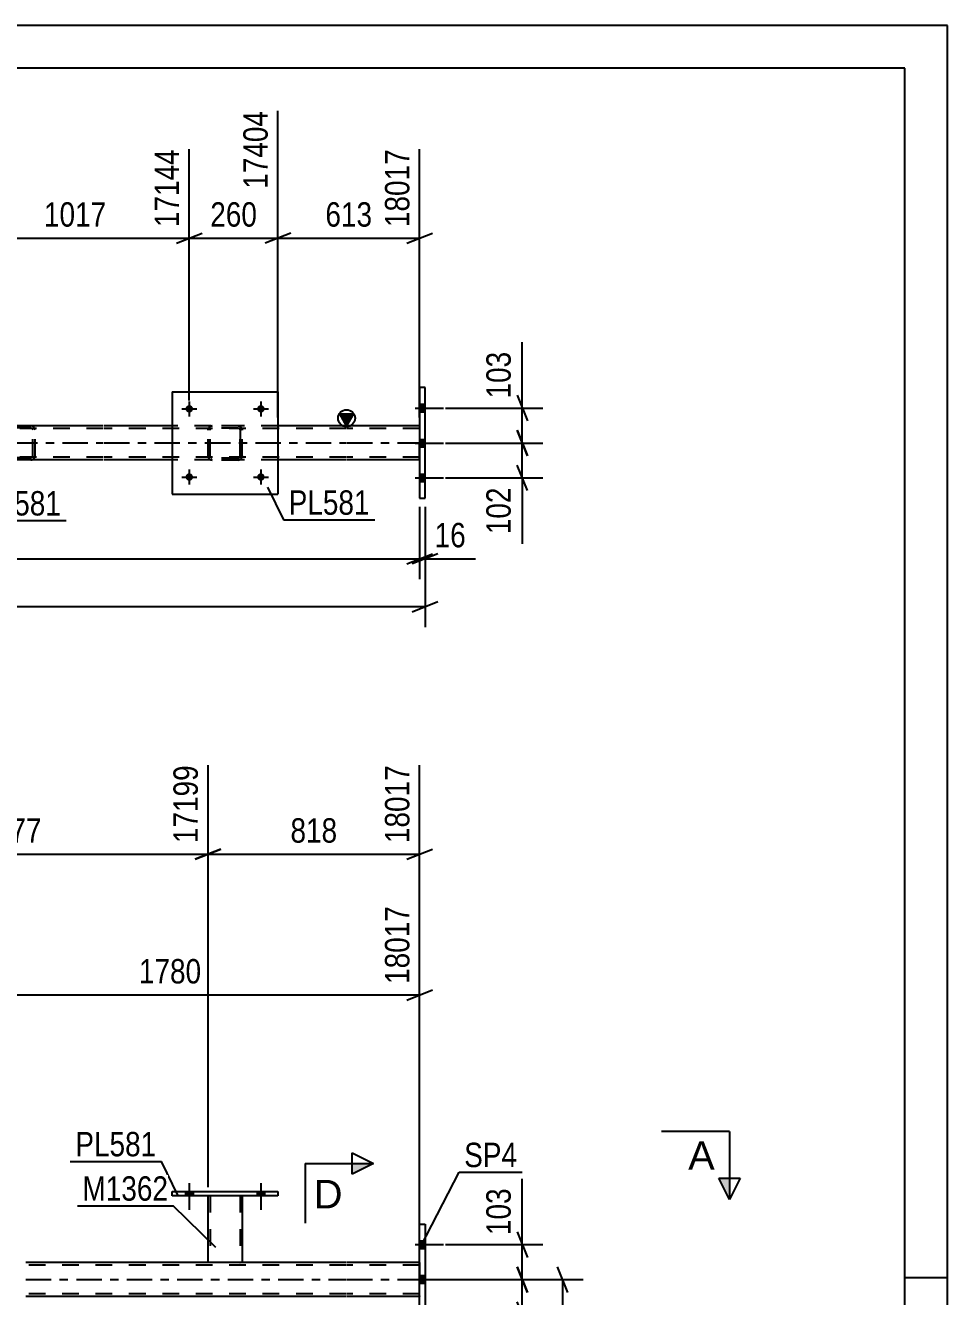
# Model space of a CAD drawing. Header units: millimetres. Extents: x 0 to 841, y 0 to 594.
# Drawn here: x 732.8 to 841, y 444.8 to 594 of the extents above; entities that cross this region are included whole.
import ezdxf

# ---------------------------------------------------------------- set-up
doc = ezdxf.new("R2010")
doc.units = ezdxf.units.MM
doc.linetypes.add('DXK_LINE_DOT2', pattern=[3.9198, 1.9599, -1.9599])
doc.linetypes.add('DXK_LINE_DOT3', pattern=[5.9187, 2.979, -0.9799, 0.9799, -0.9799])
doc.styles.add('Arial', font='ARIAL.TTF', dxfattribs={"height": 0.2})
doc.styles.add('Arial Narrow', font='ARIALN.TTF', dxfattribs={"height": 0.2})

# ---------------------------------------------------------------- blocks, each defined once
blk = doc.blocks.new('Unknown-283133210-1135')
at = {"color": 5, "linetype": 'Continuous'}
for p, q in [((841, 594), (0, 594)), ((841, 0), (841, 594)), ((836, 589), (5, 589)), ((836, 5), (836, 589)), ((841, 447), (836, 447))]:
    blk.add_line(p, q, dxfattribs=at)
blk = doc.blocks.new('Bolt-283133210-3727 - 3722')
at = {"linetype": 'Continuous'}
for points in [[(779.7, 548.65), (779.7, 549.53), (779.06, 549.53), (779.06, 548.65)], [(779.7, 548.65), (779.7, 549.53), (779.06, 549.53), (779.06, 548.65)], [(779.7, 548.65), (779.7, 549.53), (779.06, 549.53), (779.06, 548.65)], [(779.7, 544.53), (779.7, 545.41), (779.06, 545.41), (779.06, 544.53)], [(779.7, 544.53), (779.7, 545.41), (779.06, 545.41), (779.06, 544.53)], [(779.7, 540.45), (779.7, 541.33), (779.06, 541.33), (779.06, 540.45)], [(779.7, 540.45), (779.7, 541.33), (779.06, 541.33), (779.06, 540.45)], [(779.7, 540.45), (779.7, 541.33), (779.06, 541.33), (779.06, 540.45)]]:
    blk.add_hatch(color=1, dxfattribs=at).paths.add_polyline_path(points)
at = {"color": 1, "linetype": 'Continuous'}
for p, q in [((779.06, 549.53), (779.7, 549.53)), ((779.06, 549.53), (779.7, 549.53)), ((779.06, 549.53), (779.7, 549.53)), ((778.54, 549.09), (781.86, 549.09)), ((778.54, 549.09), (781.86, 549.09)), ((778.54, 549.09), (781.86, 549.09)), ((779.06, 548.65), (779.7, 548.65)), ((779.06, 548.65), (779.7, 548.65)), ((779.06, 548.65), (779.7, 548.65)), ((778.54, 544.97), (781.86, 544.97)), ((778.54, 544.97), (781.86, 544.97)), ((779.06, 545.41), (779.7, 545.41)), ((779.06, 545.41), (779.7, 545.41)), ((779.06, 544.53), (779.7, 544.53)), ((779.06, 544.53), (779.7, 544.53)), ((778.54, 540.89), (781.86, 540.89)), ((778.54, 540.89), (781.86, 540.89)), ((778.54, 540.89), (781.86, 540.89)), ((779.06, 541.33), (779.7, 541.33)), ((779.06, 541.33), (779.7, 541.33)), ((779.06, 541.33), (779.7, 541.33)), ((779.06, 540.45), (779.7, 540.45)), ((779.06, 540.45), (779.7, 540.45)), ((779.06, 540.45), (779.7, 540.45))]:
    blk.add_line(p, q, dxfattribs=at)
blk = doc.blocks.new('Part-283133210-3733 - 3722')
at = {"linetype": 'Continuous'}
blk.add_hatch(color=2, dxfattribs=at).paths.add_polyline_path([(770.49, 546.99), (769.69, 548.39), (771.29, 548.39)])
at = {"color": 2, "linetype": 'Continuous'}
for p, q in [((770.49, 546.99), (769.69, 548.39)), ((769.69, 548.39), (771.29, 548.39)), ((771.29, 548.39), (770.49, 546.99)), ((741.94, 546.99), (725.26, 546.99)), ((750.04, 546.99), (742.04, 546.99)), ((770.44, 546.99), (762.44, 546.99)), ((779.06, 546.99), (770.54, 546.99)), ((741.94, 542.99), (725.26, 542.99)), ((750.04, 542.99), (742.04, 542.99)), ((770.44, 542.99), (762.44, 542.99)), ((779.06, 542.99), (770.54, 542.99))]:
    blk.add_line(p, q, dxfattribs=at)
at = {"color": 7, "linetype": 'DXK_LINE_DOT2'}
for p, q in [((741.94, 546.67), (80.19, 546.67)), ((770.44, 546.67), (742.04, 546.67)), ((762.44, 546.99), (750.04, 546.99)), ((779.06, 546.67), (770.54, 546.67)), ((779.06, 542.99), (779.06, 546.99)), ((741.94, 543.31), (80.19, 543.31)), ((770.44, 543.31), (742.04, 543.31)), ((779.06, 543.31), (770.54, 543.31)), ((762.44, 542.99), (750.04, 542.99))]:
    blk.add_line(p, q, dxfattribs=at)
at = {"color": 7, "linetype": 'DXK_LINE_DOT3'}
for p, q in [((80.19, 544.99), (741.94, 544.99)), ((742.04, 544.99), (770.44, 544.99)), ((770.54, 544.99), (779.06, 544.99))]:
    blk.add_line(p, q, dxfattribs=at)
at = {"color": 2, "linetype": 'Continuous'}
blk.add_circle((770.49, 547.89), 1, dxfattribs=at)
blk = doc.blocks.new('Part-283133210-3889 - 3722')
at = {"color": 2, "linetype": 'Continuous'}
for p, q in [((779.7, 551.49), (779.06, 551.49)), ((779.06, 551.49), (779.06, 538.49)), ((779.7, 538.49), (779.7, 551.49)), ((779.06, 538.49), (779.7, 538.49))]:
    blk.add_line(p, q, dxfattribs=at)
blk = doc.blocks.new('Part-283133210-3782 - 3722')
at = {"color": 2, "linetype": 'Continuous'}
for p, q in [((750.04, 550.98), (750.04, 538.98)), ((750.04, 550.98), (762.44, 550.98)), ((762.44, 550.98), (762.44, 538.98)), ((750.04, 538.98), (762.44, 538.98))]:
    blk.add_line(p, q, dxfattribs=at)
blk = doc.blocks.new('Part-283133210-3896 - 3722')
at = {"color": 7, "linetype": 'DXK_LINE_DOT2'}
for p, q in [((733.43, 546.99), (718.44, 546.99)), ((733.43, 546.75), (718.44, 546.75)), ((729.7, 546.59), (729.68, 546.51)), ((729.68, 543.47), (729.68, 546.51)), ((729.72, 546.69), (729.7, 546.59)), ((729.94, 546.51), (729.96, 546.6)), ((729.94, 543.47), (729.94, 546.51)), ((729.96, 546.6), (730.01, 546.68)), ((730.19, 546.99), (730, 546.95)), ((730.01, 546.68), (730.09, 546.73)), ((730.09, 546.73), (730.19, 546.75)), ((733.62, 546.95), (733.43, 546.99)), ((733.43, 546.75), (733.52, 546.73)), ((733.52, 546.73), (733.61, 546.68)), ((733.61, 546.68), (733.66, 546.6)), ((733.66, 546.6), (733.68, 546.51)), ((733.68, 543.47), (733.68, 546.51)), ((733.92, 546.59), (733.9, 546.69)), ((733.94, 546.51), (733.92, 546.59)), ((733.94, 543.47), (733.94, 546.51)), ((733.43, 543.23), (718.44, 543.23)), ((729.68, 543.47), (729.7, 543.38)), ((729.7, 543.38), (729.72, 543.28)), ((729.96, 543.37), (729.94, 543.47)), ((730.01, 543.3), (729.96, 543.37)), ((730.09, 543.24), (730.01, 543.3)), ((730.19, 543.23), (730.09, 543.24)), ((733.52, 543.24), (733.43, 543.23)), ((733.61, 543.3), (733.52, 543.24)), ((733.66, 543.37), (733.61, 543.3)), ((733.68, 543.47), (733.66, 543.37)), ((733.9, 543.28), (733.92, 543.38)), ((733.92, 543.38), (733.94, 543.47)), ((733.43, 542.99), (718.44, 542.99)), ((730, 543.02), (730.19, 542.99)), ((733.43, 542.99), (733.62, 543.02))]:
    blk.add_line(p, q, dxfattribs=at)
for centre, start, end in [((730.17, 546.49), 110.7583, 155.68), ((733.45, 546.49), 24.32, 69.2417), ((730.17, 543.49), 204.32, 249.2417), ((733.45, 543.49), 290.7583, 335.68)]:
    blk.add_arc(centre, 0.496, start, end, dxfattribs=at)
blk = doc.blocks.new('Part-283133210-3783 - 3722')
at = {"color": 7, "linetype": 'DXK_LINE_DOT2'}
for p, q in [((754.24, 546.5), (754.27, 546.69)), ((754.27, 546.69), (754.24, 546.5)), ((754.24, 543.46), (754.24, 546.5)), ((754.24, 543.46), (754.24, 546.5)), ((754.48, 546.5), (754.5, 546.6)), ((754.48, 543.46), (754.48, 546.5)), ((754.48, 543.46), (754.48, 546.5)), ((754.5, 546.6), (754.55, 546.67)), ((754.53, 546.95), (754.72, 546.98)), ((754.72, 546.98), (754.53, 546.95)), ((754.55, 546.67), (754.63, 546.73)), ((754.63, 546.73), (754.72, 546.74)), ((757.76, 546.98), (754.72, 546.98)), ((757.76, 546.74), (754.72, 546.74)), ((757.76, 546.98), (757.94, 546.95)), ((757.94, 546.95), (757.76, 546.98)), ((757.76, 546.74), (757.85, 546.73)), ((757.85, 546.73), (757.93, 546.67)), ((757.93, 546.67), (757.98, 546.6)), ((757.98, 546.6), (758, 546.5)), ((758, 543.46), (758, 546.5)), ((758, 546.5), (758, 543.46)), ((758.2, 546.69), (758.24, 546.5)), ((758.24, 546.5), (758.2, 546.69)), ((758.24, 543.46), (758.24, 546.5)), ((758.24, 543.46), (758.24, 546.5)), ((754.27, 543.28), (754.24, 543.46)), ((754.24, 543.46), (754.27, 543.28)), ((754.5, 543.37), (754.48, 543.46)), ((754.55, 543.29), (754.5, 543.37)), ((754.63, 543.24), (754.55, 543.29)), ((754.72, 543.22), (754.63, 543.24)), ((757.76, 543.22), (754.72, 543.22)), ((757.85, 543.24), (757.76, 543.22)), ((757.93, 543.29), (757.85, 543.24)), ((757.98, 543.37), (757.93, 543.29)), ((758, 543.46), (757.98, 543.37)), ((758.24, 543.46), (758.2, 543.28)), ((758.2, 543.28), (758.24, 543.46)), ((754.72, 542.98), (754.53, 543.02)), ((754.53, 543.02), (754.72, 542.98)), ((757.76, 542.98), (754.72, 542.98)), ((757.94, 543.02), (757.76, 542.98)), ((757.76, 542.98), (757.94, 543.02))]:
    blk.add_line(p, q, dxfattribs=at)
at = {"color": 7, "linetype": 'DXK_LINE_DOT3'}
blk.add_line((756.24, 544.98), (756.24, 544.98), dxfattribs=at)
at = {"color": 7, "linetype": 'DXK_LINE_DOT2'}
for centre, start, end in [((754.72, 546.5), 112.5, 157.5), ((754.72, 546.5), 112.5, 157.5), ((757.76, 546.5), 22.5, 67.5), ((757.76, 546.5), 22.5, 67.5), ((754.72, 543.46), 202.5, 247.5), ((754.72, 543.46), 202.5, 247.5), ((757.76, 543.46), 292.5, 337.5), ((757.76, 543.46), 292.5, 337.5)]:
    blk.add_arc(centre, 0.48, start, end, dxfattribs=at)
blk = doc.blocks.new('Bolt-283133210-3987 - 3722')
at = {"linetype": 'Continuous'}
for points in [[(752.48, 540.99, -1), (751.6, 540.99, -1)], [(760.88, 540.99, -1), (760, 540.99, -1)]]:
    blk.add_hatch(color=1, dxfattribs=at).paths.add_polyline_path(points)
at = {"color": 1, "linetype": 'Continuous'}
for p, q in [((752.04, 541.87), (752.04, 540.11)), ((760.44, 541.87), (760.44, 540.11)), ((751.16, 540.99), (752.92, 540.99)), ((759.56, 540.99), (761.32, 540.99))]:
    blk.add_line(p, q, dxfattribs=at)
blk = doc.blocks.new('Bolt-283133210-3988 - 3722')
at = {"linetype": 'Continuous'}
for points in [[(752.48, 548.99, -1), (751.6, 548.99, -1)], [(760.88, 548.99, -1), (760, 548.99, -1)]]:
    blk.add_hatch(color=1, dxfattribs=at).paths.add_polyline_path(points)
at = {"color": 1, "linetype": 'Continuous'}
for p, q in [((752.04, 549.87), (752.04, 548.11)), ((760.44, 549.87), (760.44, 548.11)), ((751.16, 548.99), (752.92, 548.99)), ((759.56, 548.99), (761.32, 548.99))]:
    blk.add_line(p, q, dxfattribs=at)
blk = doc.blocks.new('Part-283133210-2022 - 1918')
at = {"color": 2, "linetype": 'Continuous'}
for p, q in [((754.24, 448.78), (732.87, 448.78)), ((770.44, 448.78), (758.24, 448.78)), ((779.06, 448.78), (770.54, 448.78)), ((770.44, 444.78), (732.87, 444.78)), ((779.06, 444.78), (770.54, 444.78))]:
    blk.add_line(p, q, dxfattribs=at)
at = {"color": 7, "linetype": 'DXK_LINE_DOT2'}
for p, q in [((770.44, 448.46), (732.87, 448.46)), ((758.24, 448.78), (754.24, 448.78)), ((779.06, 448.46), (770.54, 448.46)), ((779.06, 448.78), (779.06, 444.78)), ((770.44, 445.1), (732.87, 445.1)), ((779.06, 445.1), (770.54, 445.1))]:
    blk.add_line(p, q, dxfattribs=at)
at = {"color": 7, "linetype": 'DXK_LINE_DOT3'}
for p, q in [((732.87, 446.78), (770.44, 446.78)), ((770.54, 446.78), (779.06, 446.78))]:
    blk.add_line(p, q, dxfattribs=at)
blk = doc.blocks.new('Bolt-283133210-1965 - 1918')
at = {"linetype": 'Continuous'}
for points in [[(751.6, 456.62), (752.48, 456.62), (752.48, 457.1), (751.6, 457.1)], [(760, 456.62), (760.88, 456.62), (760.88, 457.1), (760, 457.1)]]:
    blk.add_hatch(color=1, dxfattribs=at).paths.add_polyline_path(points)
at = {"color": 1, "linetype": 'Continuous'}
for p, q in [((752.04, 458.1), (752.04, 454.98)), ((760.44, 458.1), (760.44, 454.98)), ((751.6, 457.1), (751.6, 456.62)), ((752.48, 457.1), (752.48, 456.62)), ((760, 457.1), (760, 456.62)), ((760.88, 457.1), (760.88, 456.62))]:
    blk.add_line(p, q, dxfattribs=at)
blk = doc.blocks.new('Bolt-283133210-1966 - 1918')
at = {"linetype": 'Continuous'}
for points in [[(751.6, 456.62), (752.48, 456.62), (752.48, 457.1), (751.6, 457.1)], [(760, 456.62), (760.88, 456.62), (760.88, 457.1), (760, 457.1)]]:
    blk.add_hatch(color=1, dxfattribs=at).paths.add_polyline_path(points)
at = {"color": 1, "linetype": 'Continuous'}
for p, q in [((752.04, 458.1), (752.04, 454.98)), ((760.44, 458.1), (760.44, 454.98)), ((751.6, 457.1), (751.6, 456.62)), ((752.48, 457.1), (752.48, 456.62)), ((760, 457.1), (760, 456.62)), ((760.88, 457.1), (760.88, 456.62))]:
    blk.add_line(p, q, dxfattribs=at)
blk = doc.blocks.new('Bolt-283133210-1992 - 1918')
at = {"linetype": 'Continuous'}
for points in [[(779.7, 450.44), (779.7, 451.32), (779.06, 451.32), (779.06, 450.44)], [(779.7, 450.44), (779.7, 451.32), (779.06, 451.32), (779.06, 450.44)], [(779.7, 450.44), (779.7, 451.32), (779.06, 451.32), (779.06, 450.44)], [(779.7, 446.36), (779.7, 447.24), (779.06, 447.24), (779.06, 446.36)], [(779.7, 446.36), (779.7, 447.24), (779.06, 447.24), (779.06, 446.36)], [(779.7, 442.24), (779.7, 443.12), (779.06, 443.12), (779.06, 442.24)], [(779.7, 442.24), (779.7, 443.12), (779.06, 443.12), (779.06, 442.24)], [(779.7, 442.24), (779.7, 443.12), (779.06, 443.12), (779.06, 442.24)]]:
    blk.add_hatch(color=1, dxfattribs=at).paths.add_polyline_path(points)
at = {"color": 1, "linetype": 'Continuous'}
for p, q in [((778.54, 450.88), (781.86, 450.88)), ((778.54, 450.88), (781.86, 450.88)), ((778.54, 450.88), (781.86, 450.88)), ((779.06, 451.32), (779.7, 451.32)), ((779.06, 451.32), (779.7, 451.32)), ((779.06, 451.32), (779.7, 451.32)), ((779.06, 450.44), (779.7, 450.44)), ((779.06, 450.44), (779.7, 450.44)), ((779.06, 450.44), (779.7, 450.44)), ((778.54, 446.8), (781.86, 446.8)), ((778.54, 446.8), (781.86, 446.8)), ((779.06, 447.24), (779.7, 447.24)), ((779.06, 447.24), (779.7, 447.24)), ((779.06, 446.36), (779.7, 446.36)), ((779.06, 446.36), (779.7, 446.36)), ((778.54, 442.68), (781.86, 442.68)), ((778.54, 442.68), (781.86, 442.68)), ((778.54, 442.68), (781.86, 442.68)), ((779.06, 443.12), (779.7, 443.12)), ((779.06, 443.12), (779.7, 443.12)), ((779.06, 443.12), (779.7, 443.12)), ((779.06, 442.24), (779.7, 442.24)), ((779.06, 442.24), (779.7, 442.24)), ((779.06, 442.24), (779.7, 442.24))]:
    blk.add_line(p, q, dxfattribs=at)
blk = doc.blocks.new('Part-283133210-2157 - 1918')
at = {"color": 2, "linetype": 'Continuous'}
for p, q in [((750.04, 456.62), (750.04, 457.1)), ((750.04, 457.1), (762.44, 457.1)), ((762.44, 456.62), (750.04, 456.62)), ((762.44, 457.1), (762.44, 456.62))]:
    blk.add_line(p, q, dxfattribs=at)
blk = doc.blocks.new('Part-283133210-2162 - 1918')
at = {"color": 7, "linetype": 'DXK_LINE_DOT2'}
for p, q in [((754.24, 456.63), (758.24, 456.63)), ((754.24, 456.62), (754.24, 456.63)), ((754.24, 456.63), (754.24, 456.62)), ((754.48, 456.63), (754.48, 448.78)), ((758, 456.63), (758, 448.78)), ((758.24, 456.63), (758.24, 456.62)), ((758.24, 456.62), (758.24, 456.63)), ((757.98, 448.78), (758, 448.78))]:
    blk.add_line(p, q, dxfattribs=at)
at = {"color": 2, "linetype": 'Continuous'}
for p, q in [((754.24, 448.78), (754.24, 456.62)), ((758.24, 456.62), (758.24, 448.78)), ((758.2, 448.78), (754.24, 448.78)), ((758.24, 448.78), (758.2, 448.78))]:
    blk.add_line(p, q, dxfattribs=at)
blk = doc.blocks.new('Part-283133210-2352 - 1918')
at = {"color": 2, "linetype": 'Continuous'}
for p, q in [((779.06, 440.28), (779.06, 453.28)), ((779.06, 453.28), (779.7, 453.28)), ((779.7, 453.28), (779.7, 440.28)), ((779.7, 440.28), (779.06, 440.28))]:
    blk.add_line(p, q, dxfattribs=at)
blk = doc.blocks.new('StraightDimension-283133210-9375 - 3722')
at = {"color": 7, "linetype": 'Continuous'}
for p, q in [((790.5, 546.47), (791.7, 543.47)), ((782.1, 544.97), (793.5, 544.97)), ((791.1, 540.89), (791.1, 544.97)), ((791.7, 539.39), (790.5, 542.39)), ((782.1, 540.89), (793.5, 540.89)), ((791.1, 540.89), (791.1, 533.15)), ((791.1, 540.89), (791.1, 533.15))]:
    blk.add_line(p, q, dxfattribs=at)
at = {"color": 0}
blk.add_wipeout([(790.35, 540.36), (786.15, 540.36), (786.15, 533.68), (790.35, 533.68)], dxfattribs=at)
at = {"color": 3, "style": 'Arial Narrow'}
blk.add_text('102', height=2.863, rotation=90.0002, dxfattribs=at).set_placement((789.75, 534.28))
blk = doc.blocks.new('StraightDimension-283133210-4021 - 3722')
at = {"color": 7, "linetype": 'Continuous'}
for p, q in [((779.7, 537.49), (779.7, 523.38)), ((79.55, 525.78), (779.7, 525.78)), ((778.2, 525.18), (781.2, 526.38))]:
    blk.add_line(p, q, dxfattribs=at)
blk = doc.blocks.new('StraightDimension-283133210-4042 - 3722')
at = {"color": 7, "linetype": 'Continuous'}
for p, q in [((779.06, 537.49), (779.06, 528.99)), ((80.19, 531.39), (779.06, 531.39)), ((777.56, 530.79), (780.56, 531.99))]:
    blk.add_line(p, q, dxfattribs=at)
blk = doc.blocks.new('StraightDimension-283133210-4052 - 3722')
at = {"color": 7, "linetype": 'Continuous'}
for p, q in [((779.06, 537.49), (779.06, 528.99)), ((779.7, 537.49), (779.7, 528.99)), ((777.56, 530.79), (780.56, 531.99)), ((781.2, 531.99), (778.2, 530.79)), ((779.06, 531.39), (779.7, 531.39)), ((779.7, 531.39), (785.6, 531.39)), ((779.7, 531.39), (785.6, 531.39))]:
    blk.add_line(p, q, dxfattribs=at)
at = {"color": 0}
blk.add_wipeout([(785.08, 532.14), (785.08, 536.34), (780.22, 536.34), (780.22, 532.14)], dxfattribs=at)
at = {"color": 3, "style": 'Arial Narrow'}
blk.add_text('16', height=2.863, dxfattribs=at).set_placement((780.82, 532.74))
blk = doc.blocks.new('StraightDimension-283133210-9377 - 3722')
at = {"color": 7, "linetype": 'Continuous'}
for p, q in [((791.1, 549.09), (791.1, 556.82)), ((791.1, 549.09), (791.1, 556.82)), ((790.5, 550.59), (791.7, 547.59)), ((782.1, 549.09), (793.5, 549.09)), ((791.1, 544.97), (791.1, 549.09)), ((791.7, 543.47), (790.5, 546.47)), ((782.1, 544.97), (793.5, 544.97))]:
    blk.add_line(p, q, dxfattribs=at)
at = {"color": 0}
blk.add_wipeout([(790.35, 556.3), (786.15, 556.3), (786.15, 549.61), (790.35, 549.61)], dxfattribs=at)
at = {"color": 3, "style": 'Arial Narrow'}
blk.add_text('103', height=2.863, rotation=90.0002, dxfattribs=at).set_placement((789.75, 550.21))
blk = doc.blocks.new('StraightDimension-283133210-11764 - 3722')
at = {"color": 7, "linetype": 'Continuous'}
for p, q in [((762.44, 547.99), (762.44, 583.97)), ((779.06, 547.99), (779.06, 579.47)), ((763.94, 569.63), (760.94, 568.43)), ((762.44, 569.03), (779.06, 569.03)), ((777.56, 568.43), (780.56, 569.63))]:
    blk.add_line(p, q, dxfattribs=at)
at = {"color": 0}
blk.add_wipeout([(774.09, 569.78), (774.09, 573.98), (767.41, 573.98), (767.41, 569.78)], dxfattribs=at)
at = {"color": 3, "style": 'Arial Narrow'}
blk.add_text('613', height=2.863, dxfattribs=at).set_placement((768.01, 570.38))
at = {"color": 0, "linetype": 'Continuous'}
blk.add_wipeout([(778.46, 580.07), (774.26, 580.07), (774.26, 569.73), (778.46, 569.73)], dxfattribs=at)
at = {"color": 3, "linetype": 'Continuous', "style": 'Arial Narrow'}
blk.add_text('18017', height=2.863, rotation=90.0002, dxfattribs=at).set_placement((777.86, 570.33))
blk = doc.blocks.new('StraightDimension-283133210-11765 - 3722')
at = {"color": 7, "linetype": 'Continuous'}
for p, q in [((762.44, 547.99), (762.44, 583.97)), ((752.04, 549.99), (752.04, 579.47)), ((750.54, 568.43), (753.54, 569.63)), ((752.04, 569.03), (762.44, 569.03)), ((763.94, 569.63), (760.94, 568.43))]:
    blk.add_line(p, q, dxfattribs=at)
at = {"color": 0}
blk.add_wipeout([(760.58, 569.78), (760.58, 573.98), (753.9, 573.98), (753.9, 569.78)], dxfattribs=at)
at = {"color": 3, "style": 'Arial Narrow'}
blk.add_text('260', height=2.863, dxfattribs=at).set_placement((754.5, 570.38))
at = {"color": 0, "linetype": 'Continuous'}
blk.add_wipeout([(761.84, 584.57), (757.64, 584.57), (757.64, 574.23), (761.84, 574.23)], dxfattribs=at)
at = {"color": 3, "linetype": 'Continuous', "style": 'Arial Narrow'}
blk.add_text('17404', height=2.863, rotation=90.0002, dxfattribs=at).set_placement((761.24, 574.83))
blk = doc.blocks.new('StraightDimension-283133210-11766 - 3722')
at = {"color": 7, "linetype": 'Continuous'}
for p, q in [((725.26, 547.99), (725.26, 583.97)), ((752.04, 549.99), (752.04, 579.47)), ((726.76, 569.63), (723.76, 568.43)), ((725.26, 569.03), (752.04, 569.03)), ((750.54, 568.43), (753.54, 569.63))]:
    blk.add_line(p, q, dxfattribs=at)
at = {"color": 0}
blk.add_wipeout([(742.9, 569.78), (742.9, 573.98), (734.39, 573.98), (734.39, 569.78)], dxfattribs=at)
at = {"color": 3, "style": 'Arial Narrow'}
blk.add_text('1017', height=2.863, dxfattribs=at).set_placement((734.99, 570.38))
at = {"color": 0, "linetype": 'Continuous'}
blk.add_wipeout([(751.44, 580.07), (747.24, 580.07), (747.24, 569.73), (751.44, 569.73)], dxfattribs=at)
at = {"color": 3, "linetype": 'Continuous', "style": 'Arial Narrow'}
blk.add_text('17144', height=2.863, rotation=90.0002, dxfattribs=at).set_placement((750.84, 570.33))
blk = doc.blocks.new('StraightDimension-283133210-3284 - 1918')
at = {"color": 7, "linetype": 'Continuous'}
for p, q in [((720.51, 445.78), (720.51, 490.64)), ((779.06, 449.78), (779.06, 490.64)), ((722.01, 480.79), (719.01, 479.59)), ((777.56, 479.59), (780.56, 480.79)), ((720.51, 480.19), (779.06, 480.19))]:
    blk.add_line(p, q, dxfattribs=at)
at = {"color": 0}
blk.add_wipeout([(754.04, 480.94), (754.04, 485.14), (745.53, 485.14), (745.53, 480.94)], dxfattribs=at)
at = {"color": 3, "style": 'Arial Narrow'}
blk.add_text('1780', height=2.863, dxfattribs=at).set_placement((746.13, 481.54))
at = {"color": 0, "linetype": 'Continuous'}
blk.add_wipeout([(778.46, 491.24), (774.26, 491.24), (774.26, 480.89), (778.46, 480.89)], dxfattribs=at)
at = {"color": 3, "linetype": 'Continuous', "style": 'Arial Narrow'}
blk.add_text('18017', height=2.863, rotation=90.0002, dxfattribs=at).set_placement((777.86, 481.49))
blk = doc.blocks.new('StraightDimension-283133210-3508 - 1918')
at = {"color": 7, "linetype": 'Continuous'}
for p, q in [((791.1, 450.88), (791.1, 458.62)), ((791.1, 450.88), (791.1, 458.62)), ((790.5, 452.38), (791.7, 449.38)), ((782.1, 450.88), (793.5, 450.88)), ((791.1, 446.78), (791.1, 450.88)), ((791.7, 445.28), (790.5, 448.28)), ((780.06, 446.78), (793.5, 446.78))]:
    blk.add_line(p, q, dxfattribs=at)
at = {"color": 0}
blk.add_wipeout([(790.35, 458.09), (786.15, 458.09), (786.15, 451.41), (790.35, 451.41)], dxfattribs=at)
at = {"color": 3, "style": 'Arial Narrow'}
blk.add_text('103', height=2.863, rotation=90.0002, dxfattribs=at).set_placement((789.75, 452.01))
blk = doc.blocks.new('StraightDimension-283133210-3467 - 1918')
at = {"color": 7, "linetype": 'Continuous'}
for p, q in [((707.89, 457.63), (707.89, 507.16)), ((754.24, 457.63), (754.24, 507.16)), ((709.39, 497.32), (706.39, 496.12)), ((752.74, 496.12), (755.74, 497.32)), ((707.89, 496.72), (754.24, 496.72))]:
    blk.add_line(p, q, dxfattribs=at)
at = {"color": 0}
blk.add_wipeout([(735.32, 497.47), (735.32, 501.67), (726.8, 501.67), (726.8, 497.47)], dxfattribs=at)
at = {"color": 3, "style": 'Arial Narrow'}
blk.add_text('1277', height=2.863, dxfattribs=at).set_placement((727.4, 498.07))
at = {"color": 0, "linetype": 'Continuous'}
blk.add_wipeout([(753.64, 507.76), (749.44, 507.76), (749.44, 497.42), (753.64, 497.42)], dxfattribs=at)
at = {"color": 3, "linetype": 'Continuous', "style": 'Arial Narrow'}
blk.add_text('17199', height=2.863, rotation=90.0002, dxfattribs=at).set_placement((753.04, 498.02))
blk = doc.blocks.new('StraightDimension-283133210-3477 - 1918')
at = {"color": 7, "linetype": 'Continuous'}
for p, q in [((754.24, 457.63), (754.24, 507.16)), ((779.06, 449.78), (779.06, 507.16)), ((755.74, 497.32), (752.74, 496.12)), ((777.56, 496.12), (780.56, 497.32)), ((754.24, 496.72), (779.06, 496.72))]:
    blk.add_line(p, q, dxfattribs=at)
at = {"color": 0}
blk.add_wipeout([(769.99, 497.47), (769.99, 501.67), (763.31, 501.67), (763.31, 497.47)], dxfattribs=at)
at = {"color": 3, "style": 'Arial Narrow'}
blk.add_text('818', height=2.863, dxfattribs=at).set_placement((763.91, 498.07))
at = {"color": 0, "linetype": 'Continuous'}
blk.add_wipeout([(778.46, 507.76), (774.26, 507.76), (774.26, 497.42), (778.46, 497.42)], dxfattribs=at)
at = {"color": 3, "linetype": 'Continuous', "style": 'Arial Narrow'}
blk.add_text('18017', height=2.863, rotation=90.0002, dxfattribs=at).set_placement((777.86, 498.02))
blk = doc.blocks.new('StraightDimension-283133210-3499 - 1918')
at = {"color": 7, "linetype": 'Continuous'}
for p, q in [((790.5, 448.28), (791.7, 445.28)), ((780.06, 446.78), (793.5, 446.78)), ((791.1, 442.68), (791.1, 446.78)), ((791.7, 441.18), (790.5, 444.18)), ((782.1, 442.68), (793.5, 442.68)), ((791.1, 442.68), (791.1, 434.95)), ((791.1, 442.68), (791.1, 434.95))]:
    blk.add_line(p, q, dxfattribs=at)
at = {"color": 0}
blk.add_wipeout([(790.35, 442.16), (786.15, 442.16), (786.15, 435.48), (790.35, 435.48)], dxfattribs=at)
at = {"color": 3, "style": 'Arial Narrow'}
blk.add_text('103', height=2.863, rotation=90.0002, dxfattribs=at).set_placement((789.75, 436.08))
blk = doc.blocks.new('StraightDimension-283133210-3537 - 1918')
at = {"color": 7, "linetype": 'Continuous'}
for p, q in [((796.45, 445.28), (795.25, 448.28)), ((780.06, 446.78), (798.25, 446.78)), ((795.85, 320.92), (795.85, 446.78)), ((795.25, 322.42), (796.45, 319.42)), ((742.39, 320.92), (798.25, 320.92))]:
    blk.add_line(p, q, dxfattribs=at)
at = {"color": 0}
blk.add_wipeout([(795.1, 388.11), (790.9, 388.11), (790.9, 379.6), (795.1, 379.6)], dxfattribs=at)
at = {"color": 3, "style": 'Arial Narrow'}
blk.add_text('3147', height=2.863, rotation=90.0002, dxfattribs=at).set_placement((794.5, 380.2))
blk = doc.blocks.new('Mark-283133210-3778 - 3722')
at = {"color": 0}
blk.add_wipeout([(773.2, 536.56), (773.2, 539.56), (763.7, 539.56), (763.7, 536.56)], dxfattribs=at)
blk.add_wipeout([(773.2, 536.56), (773.2, 539.56), (763.7, 539.56), (763.7, 536.56)], dxfattribs=at)
at = {"color": 30, "linetype": 'Continuous'}
for p, q in [((761.23, 539.81), (763.1, 535.96)), ((763.1, 535.96), (773.8, 535.96))]:
    blk.add_line(p, q, dxfattribs=at)
at = {"color": 3, "style": 'Arial Narrow'}
blk.add_text('PL581', height=2.863, dxfattribs=at).set_placement((763.7, 536.56))
blk = doc.blocks.new('Mark-283133210-3784 - 3722')
at = {"color": 0}
blk.add_wipeout([(737, 536.47), (737, 539.47), (727.49, 539.47), (727.49, 536.47)], dxfattribs=at)
blk.add_wipeout([(737, 536.47), (737, 539.47), (727.49, 539.47), (727.49, 536.47)], dxfattribs=at)
at = {"color": 30, "linetype": 'Continuous'}
for p, q in [((724.12, 539.81), (726.89, 535.87)), ((726.89, 535.87), (737.6, 535.87))]:
    blk.add_line(p, q, dxfattribs=at)
at = {"color": 3, "style": 'Arial Narrow'}
blk.add_text('PL581', height=2.863, dxfattribs=at).set_placement((727.49, 536.47))
blk = doc.blocks.new('Mark-283133210-2153 - 1918')
at = {"color": 0}
blk.add_wipeout([(748.17, 461.25), (748.17, 464.25), (738.67, 464.25), (738.67, 461.25)], dxfattribs=at)
blk.add_wipeout([(748.17, 461.25), (748.17, 464.25), (738.67, 464.25), (738.67, 461.25)], dxfattribs=at)
at = {"color": 30, "linetype": 'Continuous'}
for p in [(738.07, 460.65), (750.75, 456.62)]:
    blk.add_line(p, (748.77, 460.65), dxfattribs=at)
at = {"color": 3, "style": 'Arial Narrow'}
blk.add_text('PL581', height=2.863, dxfattribs=at).set_placement((738.67, 461.25))
blk = doc.blocks.new('Mark-283133210-2158 - 1918')
at = {"color": 0}
blk.add_wipeout([(749.56, 456.04), (749.56, 459.04), (739.51, 459.04), (739.51, 456.04)], dxfattribs=at)
blk.add_wipeout([(749.56, 456.04), (749.56, 459.04), (739.51, 459.04), (739.51, 456.04)], dxfattribs=at)
at = {"color": 30, "linetype": 'Continuous'}
for p in [(738.91, 455.44), (755.14, 450.55)]:
    blk.add_line(p, (750.16, 455.44), dxfattribs=at)
at = {"color": 3, "style": 'Arial Narrow'}
blk.add_text('M1362', height=2.863, dxfattribs=at).set_placement((739.51, 456.04))
blk = doc.blocks.new('Mark-283133210-2348 - 1918')
at = {"color": 0}
blk.add_wipeout([(790.5, 459.98), (790.5, 462.98), (784.29, 462.98), (784.29, 459.98)], dxfattribs=at)
blk.add_wipeout([(790.5, 459.98), (790.5, 462.98), (784.29, 462.98), (784.29, 459.98)], dxfattribs=at)
at = {"color": 30, "linetype": 'Continuous'}
for p, q in [((779.2, 450.67), (783.69, 459.38)), ((783.69, 459.38), (791.1, 459.38))]:
    blk.add_line(p, q, dxfattribs=at)
at = {"color": 3, "style": 'Arial Narrow'}
blk.add_text('SP4', height=2.863, dxfattribs=at).set_placement((784.29, 459.98))
blk = doc.blocks.new('SectionMark-283133210-3640 - 1918')
at = {"linetype": 'Continuous'}
for points in [[(771.15, 459.14), (771.15, 460.39), (773.65, 460.39)], [(771.15, 434.1), (771.15, 435.35), (773.65, 434.1)]]:
    blk.add_hatch(color=6, dxfattribs=at).paths.add_polyline_path(points)
at = {"color": 6, "linetype": 'Continuous'}
for p, q in [((771.15, 459.14), (771.15, 461.64)), ((771.15, 461.64), (773.65, 460.39)), ((765.65, 460.39), (765.65, 453.39)), ((765.65, 460.39), (773.65, 460.39)), ((773.65, 460.39), (771.15, 459.14)), ((765.65, 434.1), (765.65, 441.1)), ((773.65, 434.1), (771.15, 435.35)), ((771.15, 435.35), (771.15, 432.85)), ((765.65, 434.1), (773.65, 434.1)), ((773.65, 434.1), (771.15, 432.85))]:
    blk.add_line(p, q, dxfattribs=at)
at = {"color": 0, "linetype": 'Continuous'}
for points in [[(770.02, 455.14), (770.02, 458.64), (766.65, 458.64), (766.65, 455.14)], [(770.02, 435.85), (770.02, 439.35), (766.65, 439.35), (766.65, 435.85)]]:
    blk.add_wipeout(points, dxfattribs=at)
at = {"color": 3, "linetype": 'Continuous', "style": 'Arial'}
for p in [(766.65, 455.14), (766.65, 435.85)]:
    blk.add_text('D', height=3.34, dxfattribs=at).set_placement(p)
blk = doc.blocks.new('SectionMark-283133210-3642 - 1918')
at = {"linetype": 'Continuous'}
blk.add_hatch(color=6, dxfattribs=at).paths.add_polyline_path([(814.18, 458.68), (815.43, 458.68), (815.43, 456.18)])
at = {"color": 6, "linetype": 'Continuous'}
for p, q in [((815.43, 464.18), (807.43, 464.18)), ((815.43, 464.18), (815.43, 456.18)), ((814.18, 458.68), (816.68, 458.68)), ((815.43, 456.18), (814.18, 458.68)), ((816.68, 458.68), (815.43, 456.18))]:
    blk.add_line(p, q, dxfattribs=at)
at = {"color": 0, "linetype": 'Continuous'}
blk.add_wipeout([(813.68, 459.68), (813.68, 463.18), (810.57, 463.18), (810.57, 459.68)], dxfattribs=at)
at = {"color": 3, "linetype": 'Continuous', "style": 'Arial'}
blk.add_text('A', height=3.34, dxfattribs=at).set_placement((810.57, 459.68))

msp = doc.modelspace()

# ---------------------------------------------------------------- block references
for name in ['Unknown-283133210-1135', 'Part-283133210-3782 - 3722', 'Part-283133210-3889 - 3722', 'Bolt-283133210-3988 - 3722', 'Bolt-283133210-3727 - 3722', 'Part-283133210-3733 - 3722', 'Part-283133210-3896 - 3722', 'Part-283133210-3783 - 3722', 'Bolt-283133210-3987 - 3722', 'Bolt-283133210-1965 - 1918', 'Bolt-283133210-1966 - 1918', 'Part-283133210-2157 - 1918', 'Part-283133210-2162 - 1918', 'Part-283133210-2352 - 1918', 'Bolt-283133210-1992 - 1918', 'Part-283133210-2022 - 1918']:
    msp.add_blockref(name, (0, 0))

# ---------------------------------------------------------------- next in the draw order: block references
for name in ['StraightDimension-283133210-11764 - 3722', 'StraightDimension-283133210-9375 - 3722', 'StraightDimension-283133210-4021 - 3722', 'StraightDimension-283133210-3284 - 1918']:
    msp.add_blockref(name, (0, 0))

# ---------------------------------------------------------------- next in the draw order: block references
for name in ['StraightDimension-283133210-11765 - 3722', 'StraightDimension-283133210-9377 - 3722', 'StraightDimension-283133210-4042 - 3722', 'StraightDimension-283133210-3467 - 1918', 'StraightDimension-283133210-3508 - 1918']:
    msp.add_blockref(name, (0, 0))

# ---------------------------------------------------------------- next in the draw order: block references
for name in ['StraightDimension-283133210-11766 - 3722', 'Mark-283133210-3784 - 3722', 'Mark-283133210-3778 - 3722', 'StraightDimension-283133210-4052 - 3722', 'StraightDimension-283133210-3477 - 1918', 'Mark-283133210-2153 - 1918', 'StraightDimension-283133210-3499 - 1918']:
    msp.add_blockref(name, (0, 0))

# ---------------------------------------------------------------- next in the draw order: block references
for name in ['Mark-283133210-2348 - 1918', 'Mark-283133210-2158 - 1918', 'StraightDimension-283133210-3537 - 1918']:
    msp.add_blockref(name, (0, 0))

# ---------------------------------------------------------------- next in the draw order: block references
msp.add_blockref('SectionMark-283133210-3640 - 1918', (0, 0))

# ---------------------------------------------------------------- next in the draw order: block references
msp.add_blockref('SectionMark-283133210-3642 - 1918', (0, 0))

doc.saveas('drawing.dxf')
